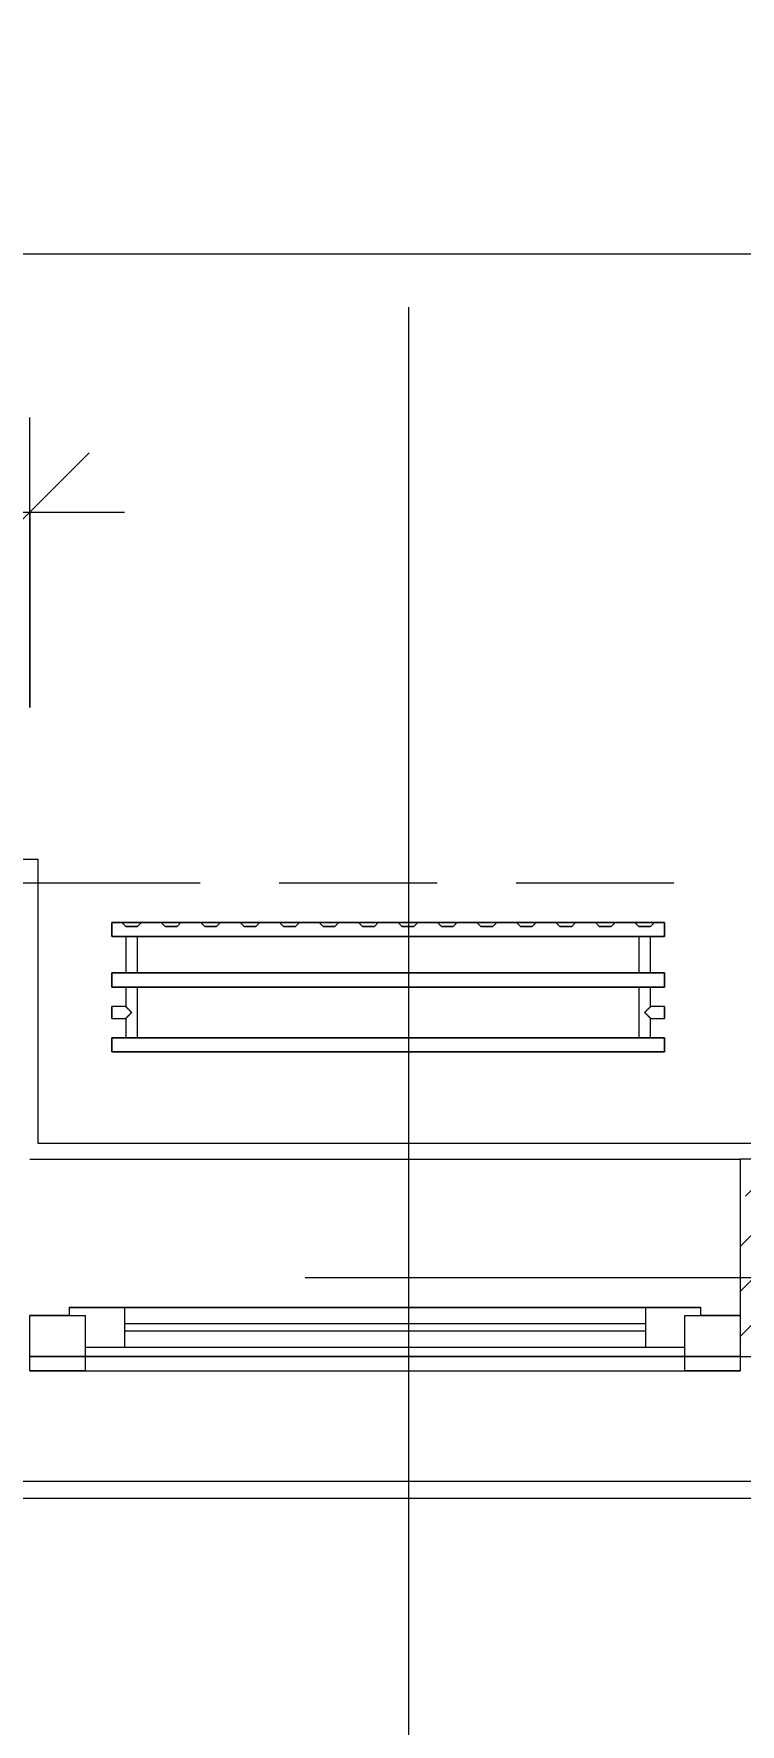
# Model space of a CAD drawing. Header units: millimetres. Extents: x 81368 to 286493, y -8553 to 29000.
# Drawn here: x 98135 to 99030, y -566 to 1575 of the extents above; entities that cross this region are included whole.
import ezdxf

# ---------------------------------------------------------------- set-up
doc = ezdxf.new("R2010")
doc.units = ezdxf.units.MM
doc.linetypes.add('ADSK_Штрих_ш2 п1', pattern=[300, 200, -100])
doc.linetypes.add('Осевая', pattern=[3175, 635, -476.25, 1587.5, -476.25])
for name, color, linetype, lineweight in [('A-ANNO-DIMS', 7, 'Continuous', 9), ('A-ANNO-DIMS-100', 7, 'Continuous', 9), ('A-DETL-2', 7, 'ADSK_Штрих_ш2 п1', 9), ('A-GLAZ', 7, 'Continuous', 9), ('A-WALL', 7, 'Continuous', 9), ('A-WALL-IDEN', 7, 'Continuous', 9), ('I-WALL', 7, 'Continuous', 9), ('S-COLS', 7, 'Continuous', 9), ('Оси', 7, 'Continuous', 9), ('Оси-2', 7, 'Осевая', 9)]:
    doc.layers.add(name, color=color, linetype=linetype, lineweight=lineweight)
doc.layers.add('A-FLOR-1', color=7, linetype='Continuous', lineweight=9, true_color=0xaaaaaa)
doc.layers.add('M-EQPM-1', color=7, linetype='Continuous', lineweight=9, true_color=0xaaaaaa)
doc.styles.add('ISOCPEUR_1', font='isocpeur.ttf', dxfattribs={"width": 0.9, "height": 200})
doc.dimstyles.new('ISO-2_0_0_9К_Средний_округл2', dxfattribs={"dimscale": 304.8, "dimtxt": 199.196235, "dimasz": 0.492126, "dimexe": 0.393701, "dimexo": 0, "dimgap": 0, "dimtad": 1, "dimdec": 0, "dimrnd": 10, "dimzin": 0, "dimdsep": 46, "dimtxsty": 'ISOCPEUR_1', "dimblk1": 'OBLIQUE', "dimblk2": 'OBLIQUE', "dimsah": 1, "dimcen": 0.09, "dimdle": 0.393701, "dimazin": 0, "dimtfac": 1, "dimtdec": 4, "dimtix": 1, "dimtmove": 0, "dimatfit": 3, "dimfxl": 1, "dimtvp": 1, "dimtolj": 1, "dimtzin": 0, "dimarcsym": 2})

# ---------------------------------------------------------------- blocks, each defined once
blk = doc.blocks.new('120_Окно_СКБ_1Ст - 120_Окно_СКБ_1Ст 900х2500_h_ с форточкой-V2-План монтажа стен и перегородок 1 этажа в осях 23_1-33')
at = {"layer": 'A-GLAZ'}
for p, q in [((-450, -127), (-450, -57)), ((-450, -57), (-380, -57)), ((450, -57), (-450, -57)), ((-380, -57), (-380, -127)), ((380, -127), (380, -57)), ((380, -57), (450, -57)), ((450, -57), (450, -127)), ((380, -87), (-380, -87)), ((-380, -87), (-380, -127)), ((-330, -137), (-330, -87)), ((-330, -107), (330, -107)), ((330, -137), (330, -87)), ((380, -127), (380, -87)), ((-380, -127), (-450, -127)), ((-450, -127), (-400, -127)), ((-380, -127), (-400, -127)), ((-400, -127), (-400, -137)), ((330, -117), (-330, -117)), ((450, -127), (380, -127)), ((400, -127), (380, -127)), ((400, -127), (450, -127)), ((400, -137), (400, -127)), ((-400, -137), (400, -137)), ((400, -137), (-400, -137))]:
    blk.add_line(p, q, dxfattribs=at)
blk = doc.blocks.new('BSC_Колонна _Прямоугольная - 250х900-23282983-План монтажа стен и перегородок 1 этажа в осях 23_1-33')
at = {"layer": 'S-COLS'}
h = blk.add_hatch(dxfattribs=at)
h.set_pattern_fill('FP_29', color=256, style=0, pattern_type=2)
h.set_pattern_definition([(45, (-99480, -25), (-57.024626, 57.024626), []), (45, (-99422.975, -25), (-57.024626, 57.024626), [100.806, -20.161, 3.353, -16.808])])
h.paths.add_polyline_path([(-293.9, -125), (450, -125), (450, 125), (-450, 125), (-450, -125)])
for p, q in [((450, 125), (-450, 125)), ((-450, 125), (-450, -125)), ((450, -125), (450, 125)), ((-450, -125), (450, -125))]:
    blk.add_line(p, q, dxfattribs=at)
blk = doc.blocks.new('radiator_prado_classic_z_tip_30_po exemplyaru - Classic Z Тип 30-300-V19-План монтажа стен и перегородок 1 этажа в осях 23_1-33')
at = {"layer": 'M-EQPM-1'}
for p, q in [((0, 228), (0, 210)), ((700, 228), (0, 228)), ((0, 210), (0, 228)), ((0, 228), (12.5, 228)), ((12.5, 228), (37.5, 228)), ((37.5, 228), (12.5, 228)), ((12.5, 228), (37.5, 228)), ((12.5, 228), (17.5, 223)), ((12.5, 228), (17.5, 223)), ((32.5, 223), (17.5, 223)), ((17.5, 223), (32.5, 223)), ((32.5, 223), (37.5, 228)), ((37.5, 228), (32.5, 223)), ((37.5, 228), (62.5, 228)), ((62.5, 228), (87.5, 228)), ((87.5, 228), (62.5, 228)), ((62.5, 228), (87.5, 228)), ((62.5, 228), (67.5, 223)), ((62.5, 228), (67.5, 223)), ((82.5, 223), (67.5, 223)), ((67.5, 223), (82.5, 223)), ((82.5, 223), (87.5, 228)), ((87.5, 228), (82.5, 223)), ((87.5, 228), (112.5, 228)), ((112.5, 228), (137.5, 228)), ((137.5, 228), (112.5, 228)), ((112.5, 228), (137.5, 228)), ((112.5, 228), (117.5, 223)), ((112.5, 228), (117.5, 223)), ((132.5, 223), (117.5, 223)), ((117.5, 223), (132.5, 223)), ((132.5, 223), (137.5, 228)), ((137.5, 228), (132.5, 223)), ((137.5, 228), (162.5, 228)), ((162.5, 228), (187.5, 228)), ((187.5, 228), (162.5, 228)), ((162.5, 228), (187.5, 228)), ((162.5, 228), (167.5, 223)), ((162.5, 228), (167.5, 223)), ((182.5, 223), (167.5, 223)), ((167.5, 223), (182.5, 223)), ((182.5, 223), (187.5, 228)), ((187.5, 228), (182.5, 223)), ((187.5, 228), (212.5, 228)), ((212.5, 228), (237.5, 228)), ((237.5, 228), (212.5, 228)), ((212.5, 228), (237.5, 228)), ((212.5, 228), (217.5, 223)), ((212.5, 228), (217.5, 223)), ((232.5, 223), (217.5, 223)), ((217.5, 223), (232.5, 223)), ((232.5, 223), (237.5, 228)), ((237.5, 228), (232.5, 223)), ((237.5, 228), (262.5, 228)), ((262.5, 228), (287.3, 228)), ((287.5, 228), (262.5, 228)), ((262.5, 228), (287.5, 228)), ((262.5, 228), (267.5, 223)), ((262.5, 228), (267.5, 223)), ((282.5, 223), (267.5, 223)), ((267.5, 223), (282.5, 223)), ((282.5, 223), (287.5, 228)), ((287.5, 228), (282.5, 223)), ((287.5, 228), (312.5, 228)), ((312.5, 228), (337.5, 228)), ((337.5, 228), (312.5, 228)), ((312.5, 228), (337.5, 228)), ((312.5, 228), (317.5, 223)), ((312.5, 228), (317.5, 223)), ((332.5, 223), (317.5, 223)), ((317.5, 223), (332.5, 223)), ((332.5, 223), (337.5, 228)), ((337.5, 228), (332.5, 223)), ((337.5, 228), (362.5, 228)), ((362.5, 228), (387.5, 228)), ((387.5, 228), (362.5, 228)), ((362.5, 228), (387.5, 228)), ((362.5, 228), (367.5, 223)), ((362.5, 228), (367.5, 223)), ((382.5, 223), (367.5, 223)), ((367.5, 223), (382.5, 223)), ((382.5, 223), (387.5, 228)), ((387.5, 228), (382.5, 223)), ((387.5, 228), (412.5, 228)), ((412.5, 228), (437.5, 228)), ((437.5, 228), (412.5, 228)), ((412.5, 228), (437.5, 228)), ((412.5, 228), (417.5, 223)), ((412.5, 228), (417.5, 223)), ((432.5, 223), (417.5, 223)), ((417.5, 223), (432.5, 223)), ((432.5, 223), (437.5, 228)), ((437.5, 228), (432.5, 223)), ((437.5, 228), (462.5, 228)), ((462.5, 228), (487.5, 228)), ((487.5, 228), (462.5, 228)), ((462.5, 228), (487.5, 228)), ((462.5, 228), (467.5, 223)), ((462.5, 228), (467.5, 223)), ((482.5, 223), (467.5, 223)), ((467.5, 223), (482.5, 223)), ((482.5, 223), (487.5, 228)), ((487.5, 228), (482.5, 223)), ((487.5, 228), (512.5, 228)), ((512.5, 228), (537.5, 228)), ((537.5, 228), (512.5, 228)), ((512.5, 228), (537.5, 228)), ((512.5, 228), (517.5, 223)), ((512.5, 228), (517.5, 223)), ((532.5, 223), (517.5, 223)), ((517.5, 223), (532.5, 223)), ((532.5, 223), (537.5, 228)), ((537.5, 228), (532.5, 223)), ((537.5, 228), (562.5, 228)), ((562.5, 228), (587.5, 228)), ((587.5, 228), (562.5, 228)), ((562.5, 228), (587.5, 228)), ((562.5, 228), (567.5, 223)), ((562.5, 228), (567.5, 223)), ((582.5, 223), (567.5, 223)), ((567.5, 223), (582.5, 223)), ((582.5, 223), (587.5, 228)), ((587.5, 228), (582.5, 223)), ((587.5, 228), (612.5, 228)), ((612.5, 228), (637.5, 228)), ((637.5, 228), (612.5, 228)), ((612.5, 228), (637.5, 228)), ((612.5, 228), (617.5, 223)), ((612.5, 228), (617.5, 223)), ((632.5, 223), (617.5, 223)), ((617.5, 223), (632.5, 223)), ((632.5, 223), (637.5, 228)), ((637.5, 228), (632.5, 223)), ((637.5, 228), (662.5, 228)), ((662.5, 228), (687.5, 228)), ((687.5, 228), (662.5, 228)), ((662.5, 228), (687.5, 228)), ((662.5, 228), (667.5, 223)), ((662.5, 228), (667.5, 223)), ((682.5, 223), (667.5, 223)), ((667.5, 223), (682.5, 223)), ((682.5, 223), (687.5, 228)), ((687.5, 228), (682.5, 223)), ((687.5, 228), (700, 228)), ((700, 210), (700, 228)), ((700, 228), (700, 210)), ((0, 210), (700, 210)), ((17.5, 210), (0, 210)), ((17.5, 210), (17.5, 164)), ((17.5, 210), (17.5, 164)), ((32.5, 210), (17.5, 210)), ((17.5, 210), (32.5, 210)), ((17.8, 210), (17.5, 210)), ((17.5, 210), (32.5, 210)), ((18.5, 210), (17.8, 210)), ((23.1, 210), (18.5, 210)), ((31.5, 210), (18.5, 210)), ((25, 210), (23.1, 210)), ((26.9, 210), (25, 210)), ((28.8, 210), (26.9, 210)), ((30.3, 210), (28.8, 210)), ((31.5, 210), (30.3, 210)), ((32.2, 210), (31.5, 210)), ((32.5, 210), (32.2, 210)), ((32.5, 164), (32.5, 210)), ((32.5, 164), (32.5, 210)), ((667.5, 210), (32.5, 210)), ((667.5, 210), (667.5, 164)), ((667.5, 210), (667.5, 164)), ((667.8, 210), (667.5, 210)), ((667.5, 210), (682.5, 210)), ((682.5, 210), (667.5, 210)), ((667.5, 210), (682.5, 210)), ((668.5, 210), (667.8, 210)), ((673.1, 210), (668.5, 210)), ((681.5, 210), (668.5, 210)), ((682.5, 210), (673.1, 210)), ((682.5, 164), (682.5, 210)), ((682.5, 164), (682.5, 210)), ((700, 210), (682.5, 210)), ((700, 164), (0, 164)), ((0, 164), (0, 146)), ((0, 146), (0, 164)), ((0, 164), (17.5, 164)), ((32.5, 164), (17.5, 164)), ((17.5, 164), (32.5, 164)), ((21.3, 164), (17.5, 164)), ((17.5, 164), (31.5, 164)), ((18.5, 164), (31.5, 164)), ((32.5, 164), (21.3, 164)), ((31.5, 164), (32.5, 164)), ((32.5, 164), (667.5, 164)), ((682.5, 164), (667.5, 164)), ((667.5, 164), (682.5, 164)), ((682.5, 164), (667.5, 164)), ((667.5, 164), (682.5, 164)), ((668.5, 164), (681.5, 164)), ((682.5, 164), (700, 164)), ((700, 146), (700, 164)), ((700, 164), (700, 146)), ((0, 146), (700, 146)), ((17.5, 146), (0, 146)), ((17.5, 146), (17.5, 121.5)), ((17.5, 146), (17.5, 121.5)), ((17.5, 146), (32.5, 146)), ((32.5, 146), (17.5, 146)), ((17.5, 146), (32.5, 146)), ((32.5, 146), (17.5, 146)), ((31.5, 146), (18.5, 146)), ((32.5, 82), (32.5, 146)), ((32.5, 82), (32.5, 146)), ((667.5, 146), (32.5, 146)), ((667.5, 146), (667.5, 82)), ((667.5, 146), (667.5, 82)), ((667.5, 146), (682.5, 146)), ((682.5, 146), (667.5, 146)), ((667.5, 146), (682.5, 146)), ((682.5, 146), (667.5, 146)), ((681.5, 146), (668.5, 146)), ((682.5, 121.5), (682.5, 146)), ((682.5, 121.5), (682.5, 146)), ((700, 146), (682.5, 146)), ((17.5, 121.5), (0, 121.5)), ((17.5, 121.5), (0, 121.5)), ((0, 121.5), (0, 121.2)), ((0, 106.5), (0, 121.5)), ((0, 121.2), (0, 115.9)), ((0, 121.2), (0, 120.5)), ((0, 120.5), (0, 121.2)), ((0, 121.2), (0, 121.2)), ((0, 120.5), (0, 119.3)), ((0, 119.3), (0, 120.5)), ((0, 119.3), (0, 117.8)), ((0, 117.8), (0, 119.3)), ((0, 117.8), (0, 115.9)), ((0, 115.9), (0, 117.8)), ((0, 115.9), (0, 108.7)), ((0, 115.9), (0, 114)), ((0, 114), (0, 115.9)), ((0, 114), (0, 112.1)), ((0, 112.1), (0, 114)), ((0, 112.1), (0, 110.2)), ((0, 110.2), (0, 112.1)), ((0, 110.2), (0, 108.7)), ((0, 108.7), (0, 110.2)), ((0, 108.7), (0, 106.8)), ((0, 108.7), (0, 106.8)), ((0, 107.5), (0, 108.7)), ((0, 106.8), (0, 107.5)), ((700, 121.5), (682.5, 121.5)), ((700, 121.5), (682.5, 121.5)), ((700, 121.5), (700, 106.5)), ((700, 121.2), (700, 121.5)), ((700, 121.5), (700, 121.2)), ((700, 121.2), (700, 121.5)), ((700, 106.8), (700, 121.2)), ((700, 121.2), (700, 120.5)), ((700, 106.8), (700, 121.2)), ((700, 120.5), (700, 119.3)), ((700, 119.3), (700, 117.8)), ((700, 117.8), (700, 115.9)), ((700, 115.9), (700, 114)), ((700, 114), (700, 112.1)), ((700, 112.1), (700, 110.2)), ((700, 110.2), (700, 108.7)), ((700, 108.7), (700, 107.5)), ((700, 107.5), (700, 106.8)), ((0, 106.8), (0, 106.5)), ((0, 106.8), (0, 106.8)), ((0, 106.5), (17.5, 106.5)), ((0, 106.5), (17.5, 106.5)), ((17.5, 106.5), (17.5, 82)), ((17.5, 106.5), (17.5, 82)), ((682.5, 82), (682.5, 106.5)), ((682.5, 106.5), (700, 106.5)), ((682.5, 82), (682.5, 106.5)), ((682.5, 106.5), (700, 106.5)), ((700, 106.5), (700, 106.8)), ((700, 106.8), (700, 106.5)), ((700, 106.5), (700, 106.8)), ((700, 82), (0, 82)), ((0, 82), (0, 64)), ((0, 64), (0, 82)), ((0, 82), (17.5, 82)), ((32.5, 82), (17.5, 82)), ((17.5, 82), (21.3, 82)), ((21.3, 82), (17.5, 82)), ((17.5, 82), (18.5, 82)), ((18.5, 82), (26.9, 82)), ((18.5, 82), (31.5, 82)), ((21.3, 82), (28.8, 82)), ((28.8, 82), (21.3, 82)), ((26.9, 82), (32.5, 82)), ((28.8, 82), (32.5, 82)), ((32.5, 82), (28.8, 82)), ((32.5, 82), (667.5, 82)), ((682.5, 82), (667.5, 82)), ((667.5, 82), (682.5, 82)), ((682.5, 82), (667.5, 82)), ((667.5, 82), (682.5, 82)), ((668.5, 82), (681.5, 82)), ((682.5, 82), (700, 82)), ((700, 64), (700, 82)), ((700, 82), (700, 64)), ((700, 64), (0, 64)), ((0, 64), (700, 64))]:
    blk.add_line(p, q, dxfattribs=at)
for points, knots in [([(17.8, 121.2), (17.7, 121.3), (17.7, 121.3), (17.5, 121.5), (17.5, 121.5), (17.5, 121.5)], [0.8571429, 0.8571429, 0.8571429, 0.8571429, 0.8928571, 0.9285714, 1, 1, 1, 1]), ([(17.5, 121.5), (17.5, 121.5), (17.5, 121.5), (17.7, 121.3), (17.7, 121.3), (17.8, 121.2)], [0, 0, 0, 0, 0.0714286, 0.1071429, 0.1428571, 0.1428571, 0.1428571, 0.1428571]), ([(17.5, 121.5), (17.5, 121.5), (17.5, 121.5), (17.7, 121.3), (17.7, 121.3), (17.8, 121.2)], [0, 0, 0, 0, 0.0714286, 0.1071429, 0.1428571, 0.1428571, 0.1428571, 0.1428571]), ([(25, 114), (24.5, 114.5), (23.6, 115.4), (22.4, 116.6), (21.6, 117.4), (21.1, 117.9), (20.8, 118.2), (20.5, 118.5), (20.2, 118.8), (19.8, 119.1), (19.6, 119.4), (19.3, 119.7), (19, 120), (18.7, 120.3), (18.5, 120.5), (18.3, 120.7), (18.1, 120.9), (17.9, 121.1), (17.8, 121.2), (17.7, 121.3), (17.5, 121.5), (17.5, 121.5), (17.5, 121.5)], [0, 0, 0, 0, 0.142857, 0.285714, 0.357143, 0.392857, 0.428571, 0.464286, 0.5, 0.535714, 0.571429, 0.607143, 0.642857, 0.678571, 0.714286, 0.75, 0.785714, 0.821429, 0.857143, 0.892857, 0.928571, 1, 1, 1, 1]), ([(17.5, 106.5), (17.5, 106.5), (17.5, 106.5), (17.7, 106.7), (17.8, 106.8), (17.9, 106.9), (18.1, 107.1), (18.3, 107.3), (18.5, 107.5), (18.7, 107.7), (19, 108), (19.3, 108.3), (19.6, 108.6), (19.8, 108.9), (20.3, 109.3), (20.7, 109.7), (21.1, 110.1), (21.6, 110.6), (22.4, 111.4), (23.6, 112.6), (24.5, 113.5), (25, 114)], [0, 0, 0, 0, 0.071429, 0.107143, 0.142857, 0.178571, 0.214286, 0.25, 0.285714, 0.321429, 0.357143, 0.392857, 0.428571, 0.464286, 0.5, 0.571429, 0.607143, 0.642857, 0.714286, 0.857143, 1, 1, 1, 1]), ([(22.1, 111.1), (21.9, 110.9), (21.6, 110.6), (21.1, 110.1), (20.8, 109.8), (20.5, 109.5), (20.2, 109.2), (19.8, 108.9), (19.6, 108.6), (19.3, 108.3), (19, 108), (18.7, 107.7), (18.5, 107.5), (18.3, 107.3), (18.1, 107.1), (17.9, 106.9), (17.8, 106.8), (17.8, 106.8)], [0.2857143, 0.2857143, 0.2857143, 0.2857143, 0.3571429, 0.3928571, 0.4285714, 0.4642857, 0.5, 0.5357143, 0.5714286, 0.6071429, 0.6428571, 0.6785714, 0.7142857, 0.75, 0.7857143, 0.8214286, 0.8571429, 0.8571429, 0.8571429, 0.8571429]), ([(17.8, 106.8), (17.8, 106.8), (17.9, 106.9), (18.1, 107.1), (18.3, 107.3), (18.5, 107.5), (18.7, 107.7), (19, 108), (19.3, 108.3), (19.6, 108.6), (19.9, 108.8), (20.3, 109.3), (20.6, 109.6), (20.8, 109.8)], [0.1428571, 0.1428571, 0.1428571, 0.1428571, 0.1785714, 0.2142857, 0.25, 0.2857143, 0.3214286, 0.3571429, 0.3928571, 0.4285714, 0.4642857, 0.5, 0.5714286, 0.5714286, 0.5714286, 0.5714286]), ([(19.6, 119.4), (19.7, 119.3), (19.9, 119.2), (20.3, 118.7), (20.6, 118.4), (20.8, 118.2)], [0.4285714, 0.4285714, 0.4285714, 0.4285714, 0.4642857, 0.5, 0.5714286, 0.5714286, 0.5714286, 0.5714286]), ([(19.6, 119.4), (19.7, 119.3), (19.8, 119.1), (20.3, 118.7), (20.6, 118.4), (20.8, 118.2)], [0.4285714, 0.4285714, 0.4285714, 0.4285714, 0.4642857, 0.5, 0.5714286, 0.5714286, 0.5714286, 0.5714286]), ([(22.1, 116.9), (21.9, 117.1), (21.6, 117.4), (21.1, 117.9), (20.9, 118.1), (20.8, 118.2)], [0.2857143, 0.2857143, 0.2857143, 0.2857143, 0.3571429, 0.3928571, 0.4285714, 0.4285714, 0.4285714, 0.4285714]), ([(20.8, 118.2), (20.9, 118.1), (21.1, 117.9), (21.6, 117.4), (21.9, 117.1), (22.1, 116.9)], [0.5714286, 0.5714286, 0.5714286, 0.5714286, 0.6071429, 0.6428571, 0.7142857, 0.7142857, 0.7142857, 0.7142857]), ([(20.8, 118.2), (20.9, 118.1), (21.1, 117.9), (21.6, 117.4), (21.9, 117.1), (22.1, 116.9)], [0.5714286, 0.5714286, 0.5714286, 0.5714286, 0.6071429, 0.6428571, 0.7142857, 0.7142857, 0.7142857, 0.7142857]), ([(20.8, 109.8), (20.9, 109.9), (21.1, 110.1), (21.6, 110.6), (21.9, 110.9), (22.1, 111.1)], [0.5714286, 0.5714286, 0.5714286, 0.5714286, 0.6071429, 0.6428571, 0.7142857, 0.7142857, 0.7142857, 0.7142857]), ([(22.1, 111.1), (21.9, 110.9), (21.6, 110.6), (21.1, 110.1), (20.9, 109.9), (20.8, 109.8)], [0.2857143, 0.2857143, 0.2857143, 0.2857143, 0.3571429, 0.3928571, 0.4285714, 0.4285714, 0.4285714, 0.4285714]), ([(675, 114), (675.5, 114.5), (676.4, 115.4), (677.6, 116.6), (678.4, 117.4), (678.9, 117.9), (679.2, 118.2), (679.5, 118.5), (679.8, 118.8), (680.1, 119.2), (680.4, 119.4), (680.7, 119.7), (681, 120), (681.3, 120.3), (681.5, 120.5), (681.7, 120.7), (681.9, 120.9), (682.1, 121.1), (682.2, 121.2), (682.3, 121.3), (682.5, 121.5), (682.5, 121.5), (682.5, 121.5)], [0, 0, 0, 0, 0.142857, 0.285714, 0.357143, 0.392857, 0.428571, 0.464286, 0.5, 0.535714, 0.571429, 0.607143, 0.642857, 0.678571, 0.714286, 0.75, 0.785714, 0.821429, 0.857143, 0.892857, 0.928571, 1, 1, 1, 1]), ([(682.5, 106.5), (682.5, 106.5), (682.5, 106.5), (682.3, 106.7), (682.2, 106.8), (682.1, 106.9), (681.9, 107.1), (681.7, 107.3), (681.5, 107.5), (681.3, 107.7), (681, 108), (680.7, 108.3), (680.4, 108.6), (680.1, 108.8), (679.7, 109.3), (679.3, 109.7), (678.9, 110.1), (678.4, 110.6), (677.6, 111.4), (676.4, 112.6), (675.5, 113.5), (675, 114)], [0, 0, 0, 0, 0.071429, 0.107143, 0.142857, 0.178571, 0.214286, 0.25, 0.285714, 0.321429, 0.357143, 0.392857, 0.428571, 0.464286, 0.5, 0.571429, 0.607143, 0.642857, 0.714286, 0.857143, 1, 1, 1, 1]), ([(682.2, 121.2), (682.2, 121.2), (682.1, 121.1), (681.9, 120.9), (681.7, 120.7), (681.5, 120.5), (681.3, 120.3), (681, 120), (680.7, 119.7), (680.4, 119.4), (680.1, 119.2), (679.7, 118.7), (679.3, 118.3), (678.9, 117.9), (678.4, 117.4), (677.6, 116.6), (676.9, 115.9), (676.4, 115.4)], [0.1428571, 0.1428571, 0.1428571, 0.1428571, 0.1785714, 0.2142857, 0.25, 0.2857143, 0.3214286, 0.3571429, 0.3928571, 0.4285714, 0.4642857, 0.5, 0.5714286, 0.6071429, 0.6428571, 0.7142857, 0.8571429, 0.8571429, 0.8571429, 0.8571429]), ([(682.2, 121.2), (682.2, 121.2), (682.1, 121.1), (681.9, 120.9), (681.7, 120.7), (681.5, 120.5), (681.3, 120.3), (681, 120), (680.7, 119.7), (680.4, 119.4), (680.1, 119.2), (679.7, 118.7), (679.3, 118.3), (678.9, 117.9), (678.4, 117.4), (677.6, 116.6), (676.9, 115.9), (676.4, 115.4)], [0.1428571, 0.1428571, 0.1428571, 0.1428571, 0.1785714, 0.2142857, 0.25, 0.2857143, 0.3214286, 0.3571429, 0.3928571, 0.4285714, 0.4642857, 0.5, 0.5714286, 0.6071429, 0.6428571, 0.7142857, 0.8571429, 0.8571429, 0.8571429, 0.8571429]), ([(676.4, 115.4), (676.9, 115.9), (677.6, 116.6), (678.4, 117.4), (678.9, 117.9), (679.2, 118.2), (679.5, 118.5), (679.8, 118.8), (680.1, 119.2), (680.4, 119.4), (680.7, 119.7), (681, 120), (681.3, 120.3), (681.5, 120.5), (681.7, 120.7), (681.9, 120.9), (682.1, 121.1), (682.2, 121.2), (682.2, 121.2)], [0.1428571, 0.1428571, 0.1428571, 0.1428571, 0.2857143, 0.3571429, 0.3928571, 0.4285714, 0.4642857, 0.5, 0.5357143, 0.5714286, 0.6071429, 0.6428571, 0.6785714, 0.7142857, 0.75, 0.7857143, 0.8214286, 0.8571429, 0.8571429, 0.8571429, 0.8571429]), ([(677.9, 111.1), (678.1, 110.9), (678.4, 110.6), (678.9, 110.1), (679.2, 109.8), (679.5, 109.5), (679.8, 109.2), (680.1, 108.8), (680.4, 108.6), (680.7, 108.3), (681, 108), (681.3, 107.7), (681.5, 107.5), (681.7, 107.3), (681.9, 107.1), (682.1, 106.9), (682.2, 106.8), (682.2, 106.8)], [0.2857143, 0.2857143, 0.2857143, 0.2857143, 0.3571429, 0.3928571, 0.4285714, 0.4642857, 0.5, 0.5357143, 0.5714286, 0.6071429, 0.6428571, 0.6785714, 0.7142857, 0.75, 0.7857143, 0.8214286, 0.8571429, 0.8571429, 0.8571429, 0.8571429]), ([(677.9, 111.1), (678.1, 110.9), (678.4, 110.6), (678.9, 110.1), (679.2, 109.8), (679.5, 109.5), (679.8, 109.2), (680.1, 108.8), (680.4, 108.6), (680.7, 108.3), (681, 108), (681.3, 107.7), (681.5, 107.5), (681.7, 107.3), (681.9, 107.1), (682.1, 106.9), (682.2, 106.8), (682.2, 106.8)], [0.2857143, 0.2857143, 0.2857143, 0.2857143, 0.3571429, 0.3928571, 0.4285714, 0.4642857, 0.5, 0.5357143, 0.5714286, 0.6071429, 0.6428571, 0.6785714, 0.7142857, 0.75, 0.7857143, 0.8214286, 0.8571429, 0.8571429, 0.8571429, 0.8571429]), ([(682.2, 106.8), (682.2, 106.8), (682.1, 106.9), (681.9, 107.1), (681.7, 107.3), (681.5, 107.5), (681.3, 107.7), (681, 108), (680.7, 108.3), (680.4, 108.6), (680.1, 108.8), (679.7, 109.3), (679.3, 109.7), (678.9, 110.1), (678.4, 110.6), (678.1, 110.9), (677.9, 111.1)], [0.1428571, 0.1428571, 0.1428571, 0.1428571, 0.1785714, 0.2142857, 0.25, 0.2857143, 0.3214286, 0.3571429, 0.3928571, 0.4285714, 0.4642857, 0.5, 0.5714286, 0.6071429, 0.6428571, 0.7142857, 0.7142857, 0.7142857, 0.7142857]), ([(682.5, 121.5), (682.5, 121.5), (682.5, 121.5), (682.3, 121.3), (682.3, 121.3), (682.2, 121.2)], [0, 0, 0, 0, 0.0714286, 0.1071429, 0.1428571, 0.1428571, 0.1428571, 0.1428571]), ([(682.5, 121.5), (682.5, 121.5), (682.5, 121.5), (682.3, 121.3), (682.3, 121.3), (682.2, 121.2)], [0, 0, 0, 0, 0.0714286, 0.1071429, 0.1428571, 0.1428571, 0.1428571, 0.1428571]), ([(682.2, 121.2), (682.3, 121.3), (682.3, 121.3), (682.5, 121.5), (682.5, 121.5), (682.5, 121.5)], [0.8571429, 0.8571429, 0.8571429, 0.8571429, 0.8928571, 0.9285714, 1, 1, 1, 1]), ([(17.5, 106.5), (17.5, 106.5), (17.5, 106.5), (17.7, 106.7), (17.7, 106.7), (17.8, 106.8)], [0, 0, 0, 0, 0.0714286, 0.1071429, 0.1428571, 0.1428571, 0.1428571, 0.1428571]), ([(17.8, 106.8), (17.7, 106.7), (17.7, 106.7), (17.5, 106.5), (17.5, 106.5), (17.5, 106.5)], [0.8571429, 0.8571429, 0.8571429, 0.8571429, 0.8928571, 0.9285714, 1, 1, 1, 1]), ([(17.8, 106.8), (17.7, 106.7), (17.7, 106.7), (17.5, 106.5), (17.5, 106.5), (17.5, 106.5)], [0.8571429, 0.8571429, 0.8571429, 0.8571429, 0.8928571, 0.9285714, 1, 1, 1, 1]), ([(682.2, 106.8), (682.3, 106.7), (682.3, 106.7), (682.5, 106.5), (682.5, 106.5), (682.5, 106.5)], [0.8571429, 0.8571429, 0.8571429, 0.8571429, 0.8928571, 0.9285714, 1, 1, 1, 1]), ([(682.2, 106.8), (682.3, 106.7), (682.3, 106.7), (682.5, 106.5), (682.5, 106.5), (682.5, 106.5)], [0.8571429, 0.8571429, 0.8571429, 0.8571429, 0.8928571, 0.9285714, 1, 1, 1, 1]), ([(682.5, 106.5), (682.5, 106.5), (682.5, 106.5), (682.3, 106.7), (682.3, 106.7), (682.2, 106.8)], [0, 0, 0, 0, 0.0714286, 0.1071429, 0.1428571, 0.1428571, 0.1428571, 0.1428571])]:
    blk.add_open_spline(points, degree=3, knots=knots, dxfattribs=at)
for points in [[(20.8, 118.2), (20.7, 118.3), (20.5, 118.5), (20.2, 118.8), (19.9, 119.2), (19.6, 119.4), (19.3, 119.7), (19, 120), (18.7, 120.3), (18.5, 120.5), (18.3, 120.7), (18.1, 120.9), (17.9, 121.1), (17.8, 121.2), (17.8, 121.2)], [(17.8, 121.2), (17.8, 121.2), (17.9, 121.1), (18.1, 120.9), (18.3, 120.7), (18.5, 120.5), (18.7, 120.3), (19, 120), (19.3, 119.7), (19.5, 119.5), (19.6, 119.4)], [(17.8, 121.2), (17.8, 121.2), (17.9, 121.1), (18.1, 120.9), (18.3, 120.7), (18.5, 120.5), (18.7, 120.3), (19, 120), (19.3, 119.7), (19.5, 119.5), (19.6, 119.4)], [(20.8, 109.8), (20.7, 109.7), (20.5, 109.5), (20.2, 109.2), (19.9, 108.8), (19.6, 108.6), (19.3, 108.3), (19, 108), (18.7, 107.7), (18.5, 107.5), (18.3, 107.3), (18.1, 107.1), (17.9, 106.9), (17.8, 106.8), (17.8, 106.8)], [(23.6, 115.4), (23.1, 115.9), (22.6, 116.4), (22.1, 116.9)], [(22.1, 116.9), (22.6, 116.4), (23.1, 115.9), (23.6, 115.4)], [(22.1, 116.9), (22.6, 116.4), (23.1, 115.9), (23.6, 115.4)], [(22.1, 111.1), (22.6, 111.6), (23.1, 112.1), (23.6, 112.6)], [(23.6, 112.6), (23.1, 112.1), (22.6, 111.6), (22.1, 111.1)], [(23.6, 112.6), (23.1, 112.1), (22.6, 111.6), (22.1, 111.1)], [(25, 114), (24.5, 114.5), (24, 115), (23.6, 115.4)], [(23.6, 115.4), (24, 115), (24.5, 114.5), (25, 114)], [(23.6, 115.4), (24, 115), (24.5, 114.5), (25, 114)], [(23.6, 112.6), (24, 113), (24.5, 113.5), (25, 114)], [(25, 114), (24.5, 113.5), (24, 113), (23.6, 112.6)], [(25, 114), (24.5, 113.5), (24, 113), (23.6, 112.6)], [(676.4, 115.4), (676, 115), (675.5, 114.5), (675, 114)], [(676.4, 115.4), (676, 115), (675.5, 114.5), (675, 114)], [(675, 114), (675.5, 114.5), (676, 115), (676.4, 115.4)], [(675, 114), (675.5, 113.5), (676.4, 112.6), (677.4, 111.6), (677.9, 111.1)], [(675, 114), (675.5, 113.5), (676.4, 112.6), (677.4, 111.6), (677.9, 111.1)], [(677.9, 111.1), (677.4, 111.6), (676.4, 112.6), (675.5, 113.5), (675, 114)]]:
    blk.add_open_spline(points, degree=3, dxfattribs=at)
blk = doc.blocks.new('DIMBLOCK29-План монтажа стен и перегородок 1 этажа в осях 23_1-33')
at = {"layer": 'A-ANNO-DIMS-100'}
for p, q in [((97080, 1075.3), (97080, 849.3)), ((97080, 969.3), (97080, 1075.3)), ((98130, 722), (98130, 1089.3)), ((96960, 969.3), (98250, 969.3)), ((98130, 969.3), (98130, 722))]:
    blk.add_line(p, q, dxfattribs=at)
at = {"layer": 'A-ANNO-DIMS-100', "lineweight": 20}
for p, q in [((97080, 969.3), (97155, 1044.3)), ((98130, 969.3), (98205, 1044.3)), ((97080, 969.3), (97005, 894.3)), ((98130, 969.3), (98055, 894.3))]:
    blk.add_line(p, q, dxfattribs=at)
at = {"layer": 'A-ANNO-DIMS-100', "color": 0, "insert": (97369.4, 1230.6), "char_height": 200, "width": 565.411, "attachment_point": 1, "line_spacing_factor": 1.149209, "style": 'ISOCPEUR_1'}
blk.add_mtext('1050', dxfattribs=at)
blk = doc.blocks.new('_Oblique')
at = {"color": 0, "linetype": 'ByBlock', "lineweight": -2}
blk.add_line((-0.5, -0.5), (0.5, 0.5), dxfattribs=at)

msp = doc.modelspace()

# ---------------------------------------------------------------- linework, layer by layer
at = {"layer": 'A-DETL-2'}
for p, q in [((92046, 500), (98146, 500)), ((98146, 500), (106010, 500))]:
    msp.add_line(p, q, dxfattribs=at)
at = {"layer": 'A-FLOR-1'}
for p, q in [((97060, 530), (98140, 530)), ((98140, 530), (98140, 170)), ((98140, 170), (101570, 170))]:
    msp.add_line(p, q, dxfattribs=at)
at = {"layer": 'A-WALL'}
for p, q in [((98130, -100), (99030, -100)), ((91930, -258), (108030, -258)), ((108030, -280), (89180, -280))]:
    msp.add_line(p, q, dxfattribs=at)
at = {"layer": 'A-WALL-IDEN'}
msp.add_line((97973.3, 1296.4), (99771.3, 1296.4), dxfattribs=at)
at = {"layer": 'I-WALL'}
for p, q in [((98130, 150), (99030, 150)), ((99030, -100), (98130, -100))]:
    msp.add_line(p, q, dxfattribs=at)
at = {"layer": 'Оси'}
msp.add_line((98610, -1906.3), (98610, 593.7), dxfattribs=at)
at = {"layer": 'Оси-2'}
for p, q in [((98610, 593.7), (98610, 19415.1)), ((84667.6, 0), (122760, 0))]:
    msp.add_line(p, q, dxfattribs=at)

# ---------------------------------------------------------------- block references
at = {"layer": 'A-GLAZ', "rotation": 180}
msp.add_blockref('120_Окно_СКБ_1Ст - 120_Окно_СКБ_1Ст 900х2500_h_ с форточкой-V2-План монтажа стен и перегородок 1 этажа в осях 23_1-33', (98580, -175), dxfattribs=at)
at = {"layer": 'M-EQPM-1'}
msp.add_blockref('radiator_prado_classic_z_tip_30_po exemplyaru - Classic Z Тип 30-300-V19-План монтажа стен и перегородок 1 этажа в осях 23_1-33', (98234, 221.7), dxfattribs=at)
at = {"layer": 'S-COLS'}
msp.add_blockref('BSC_Колонна _Прямоугольная - 250х900-23282983-План монтажа стен и перегородок 1 этажа в осях 23_1-33', (99480, 25), dxfattribs=at)

# ---------------------------------------------------------------- dimensions: what is measured, and where the dimension line sits
at = {"layer": 'A-ANNO-DIMS'}
dim = msp.add_linear_dim(base=(98130, 969.3), p1=(97080, 1075.3), p2=(98130, 722), dimstyle='ISO-2_0_0_9К_Средний_округл2', override={"dimpost": '<>', "dimfxl": 1107.854295}, dxfattribs=at)
dim.commit()
dim.dimension.update_dxf_attribs({"geometry": 'DIMBLOCK29-План монтажа стен и перегородок 1 этажа в осях 23_1-33', "text_midpoint": (97605, 1069.3)})

doc.saveas('drawing.dxf')
